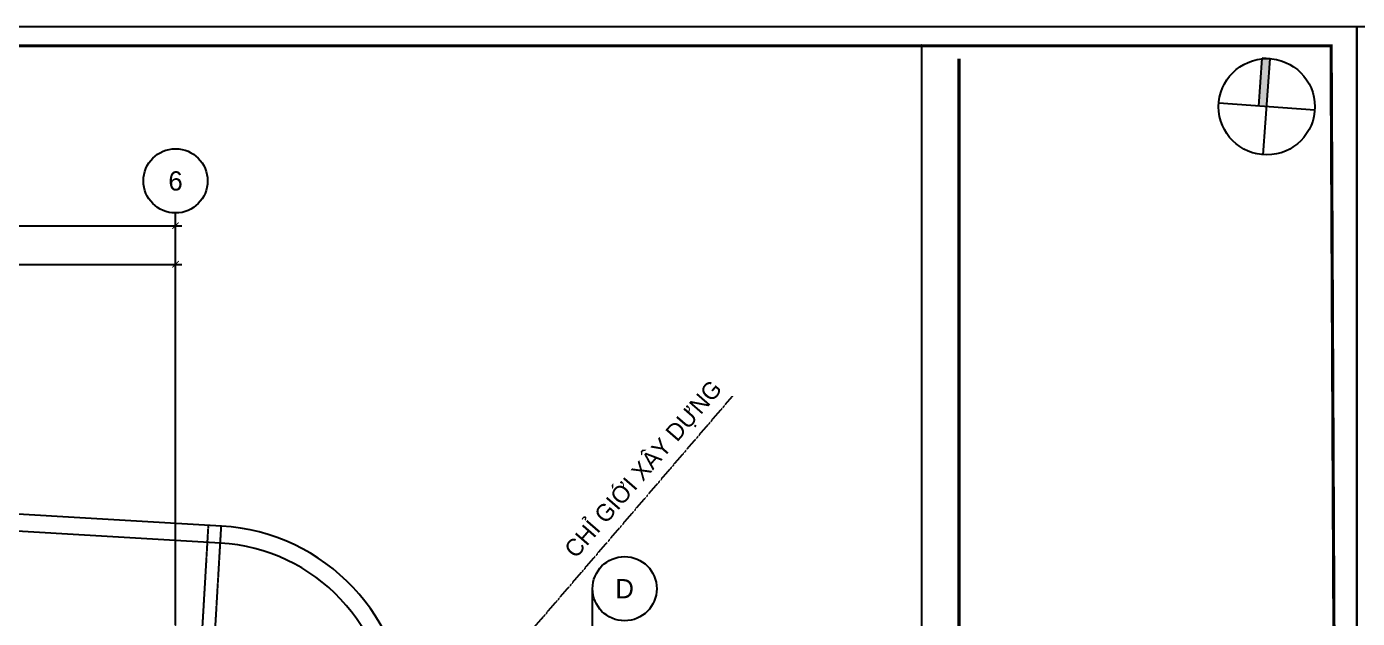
# Model space of a CAD drawing. Header units: inches. Extents: x 1721084 to 1854744, y 225101 to 488646.
# Drawn here: x 1750084 to 1765641, y 344186 to 351101 of the extents above; entities that cross this region are included whole.
import ezdxf
from ezdxf.enums import TextEntityAlignment as Align

# ---------------------------------------------------------------- set-up
doc = ezdxf.new("R2010")
doc.units = ezdxf.units.IN
doc.header["$MEASUREMENT"] = 0
doc.set_wipeout_variables(frame=1)
for name, pattern in [('ACAD_ISO03W100', [30, 12, -18]), ('X-PL-T2$0$X-GRID-T2$0$CENTER2', [1.125, 0.75, -0.125, 0.125, -0.125]), ('X-PL-T2$0$X-PL-T2$0$DASHED', [0.75, 0.5, -0.25]), ('X-PL-T2$0$X-PL-T2$0$DASHEDX2', [1.5, 1, -0.5])]:
    doc.linetypes.add(name, pattern=pattern)
for name, color, linetype in [('A-ANNO-DIM 100', 252, 'Continuous'), ('e-WIRE', 6, 'ACAD_ISO03W100'), ('I.A.M TITLEBLOCK - A2 -H$0$A-ANNO-KEY', 250, 'Continuous'), ('I.A.M TITLEBLOCK - A2 -H$0$A-ANNO-SYMB', 250, 'Continuous'), ('X-PL-T2$0$A-XREF', 250, 'Continuous'), ('X-PL-T2$0$X-GRID-T2$0$A-ANNO-DIM 75', 2, 'Continuous'), ('X-PL-T2$0$X-GRID-T2$0$A-GRID', 9, 'X-PL-T2$0$X-GRID-T2$0$CENTER2'), ('X-PL-T2$0$X-GRID-T2$0$A-GRID-SYMB', 5, 'Continuous'), ('X-PL-T2$0$X-PL-T2$0$A-ANNO-RNAM', 250, 'Continuous'), ('X-PL-T2$0$X-PL-T2$0$A-FLOR-MED', 33, 'Continuous'), ('X-PL-T2$0$X-PL-T2$0$A-FLOR-WALL', 250, 'Continuous'), ('X-PL-T2$0$X-PL-T2$0$A-FLOR-WALL-PART', 250, 'Continuous'), ('X-PL-T2$0$X-PL-T2$0$A-FURN-EQPM', 250, 'Continuous'), ('X-PL-T2$0$X-PL-T2$0$CGXD', 250, 'Continuous')]:
    doc.layers.add(name, color=color, linetype=linetype)
doc.styles.add('X-PL-T2$0$X-GRID-T2$0$HDUNGARC', font='vn_vni.shx')
doc.styles.add('X-PL-T2$0$X-GRID-T2$0$SYMBTEXT', font='VAVON_.TTF')
doc.styles.add('X-PL-T2$0$X-PL-T2$0$SYMBTEXT', font='VAVON_.TTF')
doc.dimstyles.new('X-PL-T2$0$X-GRID-T2$0$DIM-75', dxfattribs={"dimscale": 75, "dimtxt": 1.6, "dimasz": 1, "dimexe": 1, "dimexo": 1, "dimgap": 0.5, "dimtad": 1, "dimdec": 0, "dimzin": 0, "dimdsep": 46, "dimtxsty": 'X-PL-T2$0$X-GRID-T2$0$HDUNGARC', "dimblk": 'X-PL-T2$0$X-GRID-T2$0$_ArchTick', "dimcen": 2, "dimdle": 1, "dimclrd": 256, "dimclre": 9, "dimclrt": 3, "dimadec": 0, "dimazin": 0, "dimtfac": 1, "dimtdec": 0, "dimtix": 1, "dimtmove": 2, "dimatfit": 2, "dimfxl": 1, "dimtolj": 1, "dimtzin": 0, "dimarcsym": 2})

# ---------------------------------------------------------------- blocks, each defined once
blk = doc.blocks.new('I.A.M TITLEBLOCK - A2 -H$0$TRUE NORTH')
at = {"layer": 'I.A.M TITLEBLOCK - A2 -H$0$A-ANNO-SYMB'}
h = blk.add_hatch(color=256, dxfattribs=at)
h.dxf.hatch_style = 1
h.paths.add_polyline_path([(-250, 1479, -0.041886), (0, 1500), (0, 0), (-250, 0)])
h.paths.add_polyline_path([(0, 1500, 0.041886), (-250, 1479), (-250, 1500)])
for points in [[(0, 1500), (-250, 1500)], [(-250, 0), (-250, 1500)], [(0, -1500), (0, 1500)], [(1500, 0), (-1500, 0)], [(-250, -1500), (-250, -1479)]]:
    blk.add_lwpolyline(points, dxfattribs=at)
blk.add_circle((0, 0), 1500, dxfattribs=at)
blk = doc.blocks.new('I.A.M TITLEBLOCK - A2 -H')
at = {"const_width": 0.5}
blk.add_lwpolyline([(5, 3), (592, 3), (590, 417), (5, 417)], close=True, dxfattribs=at)
blk.add_lwpolyline([(532, 6), (532, 415)], dxfattribs=at)
at = {"layer": 'Defpoints'}
blk.add_lwpolyline([(0, 420), (594, 420), (594, 0), (0, 0)], close=True, dxfattribs=at)
at = {"layer": 'I.A.M TITLEBLOCK - A2 -H$0$A-ANNO-KEY', "xscale": 0.005, "yscale": 0.005, "zscale": 0.005, "rotation": 355.8874453798923}
blk.add_blockref('I.A.M TITLEBLOCK - A2 -H$0$TRUE NORTH', (579.97, 407.52), dxfattribs=at)
blk = doc.blocks.new('X-PL-T2$0$X-PL-T2$0$PHEU THU 115X115')
blk.add_wipeout([(-58, 0), (58, 0), (58, -115), (-58, -115)])
for p, q in [((-15, -24), (14, -24)), ((-15, -91), (14, -91))]:
    blk.add_line(p, q)
blk.add_lwpolyline([(-58, 0), (58, 0), (58, -115), (-58, -115)], close=True)
for points in [[(-9, -54), (-43, -54)], [(-43, -61), (-9, -61)], [(36, -43), (-36, -43)], [(-36, -49), (36, -49)], [(-36, -66), (36, -66)], [(36, -72), (-36, -72)], [(30, -30), (30, -30), (-31, -30)], [(-31, -37), (30, -37)], [(-31, -78), (30, -78)], [(30, -85), (30, -85), (-31, -85)], [(9, -54), (43, -54)], [(43, -61), (9, -61)]]:
    blk.add_lwpolyline(points)
for radius in [51.5, 46.6, 4.59]:
    blk.add_circle((0, -58), radius)
for centre, radius, start, end in [((-43, -57), 3.31, 102.6911, 257.3089), ((-36, -46), 2.86, 91.5923, 268.4077), ((-36, -69), 2.86, 91.5923, 268.4077), ((-31, -34), 3.25, 95.4785, 264.5215), ((-31, -81), 3.25, 95.4785, 264.5215), ((-11, -57), 3.57, 295.1985, 64.8015), ((10, -57), 3.57, 115.1985, 244.8015), ((30, -34), 3.26, 278.0597, 81.9403), ((30, -81), 3.26, 278.0597, 81.9403), ((36, -46), 2.92, 282.0282, 77.9718), ((36, -69), 2.92, 282.0282, 77.9718), ((42, -57), 3.31, 282.6911, 77.3089)]:
    blk.add_arc(centre, radius, start, end)
for points in [[(14, -24), (17, -22), (15, -19), (10, -17), (-1, -16), (-13, -18), (-17, -21), (-18, -23), (-15, -24)], [(14, -91), (17, -93), (15, -96), (10, -98), (-1, -99), (-13, -97), (-17, -94), (-18, -92), (-15, -91)]]:
    blk.add_spline(points, degree=3)
blk = doc.blocks.new('X-PL-T2$0$X-PL-T2$0$MAI DON 1')
at = {"layer": 'X-PL-T2$0$X-PL-T2$0$A-FLOR-WALL-PART'}
for p, q in [((1453, -1800), (1453, -1650)), ((12649, -2262), (12692, -2985)), ((12692, -2985), (12788, -4608)), ((12555, -5372), (8134, -11181)), ((8134, -11181), (8014, -11090))]:
    blk.add_line(p, q, dxfattribs=at)
at = {"layer": 'X-PL-T2$0$X-PL-T2$0$A-FLOR-WALL-PART', "color": 9, "linetype": 'X-PL-T2$0$X-PL-T2$0$DASHEDX2'}
for points in [[(11849, -1800), (11849, 0)], [(11999, -1800), (11999, 0)], [(1049, -1800), (1049, 0)], [(1199, -1800), (1199, 0)], [(6449, -1800), (6449, 0)], [(6599, -1800), (6599, 0)], [(12564, -3369), (14361, -3263)], [(12573, -3518), (14370, -3412)], [(12435, -5281), (13868, -6371)], [(12345, -5400), (13777, -6491)], [(9316, -9379), (10749, -10469)], [(9226, -9499), (10658, -10589)]]:
    blk.add_lwpolyline(points, dxfattribs=at)
at = {"layer": 'X-PL-T2$0$X-PL-T2$0$A-FLOR-WALL-PART'}
blk.add_lwpolyline([(9772, -8781), (9778, -8773)], dxfattribs=at)
for centre, radius, start, end in [((12000, -2300), 650, 3.3773, 90), ((11640, -4675), 1150, 322.726, 3.3773)]:
    blk.add_arc(centre, radius, start, end, dxfattribs=at)
at = {"layer": 'X-PL-T2$0$X-PL-T2$0$A-FURN-EQPM', "color": 6, "xscale": 0.9708737864077668, "yscale": 0.9708737864077668, "zscale": 0.9708737864077668, "rotation": 1.65880018282e-05}
blk.add_blockref('X-PL-T2$0$X-PL-T2$0$PHEU THU 115X115', (6156, -1669), dxfattribs=at)
at = {"layer": 'X-PL-T2$0$X-PL-T2$0$A-FLOR-MED'}
for points in [[(7268, -12071), (9636, -11931), (13868, -6371, 0.179259), (14435, -4510), (14339, -2888), (14296, -2165, 0.397053), (12000, 0), (0, 0), (0, -1800)], [(7427, -11861), (9533, -11737), (13709, -6250, 0.179259), (14235, -4522), (14139, -2900), (14097, -2176, 0.397053), (12000, -200), (200, -200), (200, -1800)], [(0, -1800), (12000, -1800, -0.397053), (12499, -2271), (12542, -2994), (12638, -4617, -0.179259), (12435, -5281), (7268, -12071)]]:
    blk.add_lwpolyline(points, format="xyb", dxfattribs=at)
at = {"layer": 'X-PL-T2$0$X-PL-T2$0$A-FLOR-WALL-PART'}
blk.add_line((1453, -1650), (12000, -1650), dxfattribs=at)
at = {"layer": 'X-PL-T2$0$X-PL-T2$0$A-FURN-EQPM', "color": 6, "xscale": 0.9708737864077668, "yscale": 0.9708737864077668, "zscale": 0.9708737864077668}
for p, rotation in [((11699, -1669), 1.65880018282e-05), ((11765, -6194), 52.72598209761302), ((8181, -10903), 52.72598209761302)]:
    blk.add_blockref('X-PL-T2$0$X-PL-T2$0$PHEU THU 115X115', p, dxfattribs=dict(at, rotation=rotation))
blk = doc.blocks.new('X-PL-T2$0$X-GRID-T2$0$SYMB-GRID')
blk.add_circle((0, 0), 5)
at = {"color": 2, "style": 'X-PL-T2$0$X-GRID-T2$0$SYMBTEXT', "flags": 4}
blk.add_attdef('NUM', text='', height=3, dxfattribs=at).set_placement((0, 0), align=Align.MIDDLE)
blk = doc.blocks.new('X-PL-T2$0$X-GRID-T2$0$_ArchTick')
at = {"color": 0, "linetype": 'ByBlock', "const_width": 0.15}
blk.add_lwpolyline([(-0.5, -0.48), (0.5, 0.52)], dxfattribs=at)
blk = doc.blocks.new('*D647')
at = {"layer": 'Defpoints', "color": 0, "transparency": 16777216}
for p in [(25600, 15188), (20700, 14738), (25600, 14738)]:
    blk.add_point(p, dxfattribs=at)
at = {"layer": 'X-PL-T2$0$X-GRID-T2$0$A-ANNO-DIM 75', "color": 9, "lineweight": -2, "transparency": 16777216}
for p, q in [((20700, 14813), (20700, 15263)), ((25600, 14813), (25600, 15263))]:
    blk.add_line(p, q, dxfattribs=at)
at = {"layer": 'X-PL-T2$0$X-GRID-T2$0$A-ANNO-DIM 75', "lineweight": -2, "transparency": 16777216}
blk.add_line((20625, 15188), (25675, 15188), dxfattribs=at)
at = {"layer": 'X-PL-T2$0$X-GRID-T2$0$A-ANNO-DIM 75', "lineweight": -2, "transparency": 16777216, "xscale": 75, "yscale": 75, "zscale": 75, "rotation": 180}
blk.add_blockref('X-PL-T2$0$X-GRID-T2$0$_ArchTick', (20700, 15188), dxfattribs=at)
at = {"layer": 'X-PL-T2$0$X-GRID-T2$0$A-ANNO-DIM 75', "lineweight": -2, "transparency": 16777216, "xscale": 75, "yscale": 75, "zscale": 75}
blk.add_blockref('X-PL-T2$0$X-GRID-T2$0$_ArchTick', (25600, 15188), dxfattribs=at)
at = {"layer": 'X-PL-T2$0$X-GRID-T2$0$A-ANNO-DIM 75', "color": 3, "transparency": 16777216, "insert": (23150, 15286), "char_height": 120, "attachment_point": 5, "style": 'X-PL-T2$0$X-GRID-T2$0$HDUNGARC'}
blk.add_mtext('\\A1;4900', dxfattribs=at)
blk = doc.blocks.new('*D648')
at = {"layer": 'Defpoints', "color": 0, "transparency": 16777216}
for p in [(25600, 15638), (0, 14738), (25600, 14738)]:
    blk.add_point(p, dxfattribs=at)
at = {"layer": 'X-PL-T2$0$X-GRID-T2$0$A-ANNO-DIM 75', "color": 9, "lineweight": -2, "transparency": 16777216}
for p, q in [((0, 14813), (0, 15713)), ((25600, 14813), (25600, 15713))]:
    blk.add_line(p, q, dxfattribs=at)
at = {"layer": 'X-PL-T2$0$X-GRID-T2$0$A-ANNO-DIM 75', "lineweight": -2, "transparency": 16777216}
blk.add_line((-75, 15638), (25675, 15638), dxfattribs=at)
at = {"layer": 'X-PL-T2$0$X-GRID-T2$0$A-ANNO-DIM 75', "lineweight": -2, "transparency": 16777216, "xscale": 75, "yscale": 75, "zscale": 75, "rotation": 180}
blk.add_blockref('X-PL-T2$0$X-GRID-T2$0$_ArchTick', (0, 15638), dxfattribs=at)
at = {"layer": 'X-PL-T2$0$X-GRID-T2$0$A-ANNO-DIM 75', "lineweight": -2, "transparency": 16777216, "xscale": 75, "yscale": 75, "zscale": 75}
blk.add_blockref('X-PL-T2$0$X-GRID-T2$0$_ArchTick', (25600, 15638), dxfattribs=at)
at = {"layer": 'X-PL-T2$0$X-GRID-T2$0$A-ANNO-DIM 75', "color": 3, "transparency": 16777216, "insert": (12800, 15736), "char_height": 120, "attachment_point": 5, "style": 'X-PL-T2$0$X-GRID-T2$0$HDUNGARC'}
blk.add_mtext('\\A1;25600', dxfattribs=at)
blk = doc.blocks.new('X-PL-T2$0$X-GRID-T2')
at = {"layer": 'X-PL-T2$0$X-GRID-T2$0$A-GRID', "ltscale": 8}
blk.add_line((25600, -4800), (25600, 15788.2), dxfattribs=at)
blk.add_lwpolyline([(9937.8, 10950), (9937.8, 10950), (30471.8, 10950), (30471.8, 11397.5)], dxfattribs=at)
at = {"layer": 'X-PL-T2$0$X-GRID-T2$0$A-GRID-SYMB'}
ref = blk.add_blockref('X-PL-T2$0$X-GRID-T2$0$SYMB-GRID', (25600, 16163.2), dxfattribs=dict(at, xscale=75, yscale=75, zscale=75))
ref.add_attrib('NUM', '6', dxfattribs={"layer": '0', "color": 2, "height": 225, "style": 'X-PL-T2$0$X-GRID-T2$0$SYMBTEXT'}).set_placement((25600, 16163.2), align=Align.MIDDLE)
ref = blk.add_blockref('X-PL-T2$0$X-GRID-T2$0$SYMB-GRID', (30846.8, 11397.5), dxfattribs=dict(at, xscale=75, yscale=75, zscale=75))
ref.add_attrib('NUM', 'D', dxfattribs={"layer": '0', "color": 2, "height": 225, "style": 'X-PL-T2$0$X-GRID-T2$0$SYMBTEXT'}).set_placement((30846.8, 11397.5), align=Align.MIDDLE)
at = {"layer": 'X-PL-T2$0$X-GRID-T2$0$A-ANNO-DIM 75'}
for base, p1, picture, middle in [((25600, 15638.2), (0, 14738.2), '*D648', (12800, 15735.7)), ((25600, 15188.2), (20700, 14738.2), '*D647', (23150, 15285.7))]:
    dim = blk.add_linear_dim(base=base, p1=p1, p2=(25600, 14738.2), dimstyle='X-PL-T2$0$X-GRID-T2$0$DIM-75', dxfattribs=at)
    dim.commit()
    dim.dimension.update_dxf_attribs({"geometry": picture, "text_midpoint": middle})
blk = doc.blocks.new('X-PL-T2$0$X-PL-T2')
at = {"layer": 'X-PL-T2$0$X-PL-T2$0$A-FLOR-MED', "rotation": 356.6227153366348}
blk.add_blockref('X-PL-T2$0$X-PL-T2$0$MAI DON 1', (14156, 12838), dxfattribs=at)
at = {"layer": 'X-PL-T2$0$X-PL-T2$0$A-ANNO-RNAM', "insert": (31079, 12783), "char_height": 200, "width": 5642.54, "attachment_point": 5, "rotation": 49, "style": 'X-PL-T2$0$X-PL-T2$0$SYMBTEXT'}
blk.add_mtext('CHÆ GIÔÙI XAÂY DÖÏNG', dxfattribs=at)
at = {"layer": 'Defpoints', "color": 5}
blk.add_lwpolyline([(34318, -12850), (-4757, -12850), (-4757, 17750), (34318, 17750)], close=True, dxfattribs=at)
at = {"layer": 'X-PL-T2$0$X-PL-T2$0$CGXD', "linetype": 'X-PL-T2$0$X-PL-T2$0$DASHED', "ltscale": 7}
blk.add_line((18330, -2400), (32109, 13647), dxfattribs=at)
at = {"layer": 'X-PL-T2$0$X-PL-T2$0$A-FLOR-WALL'}
blk.add_blockref('X-PL-T2$0$X-GRID-T2', (0, 0), dxfattribs=at)
blk = doc.blocks.new('X-PL-T2')
at = {"layer": 'X-PL-T2$0$A-XREF'}
blk.add_blockref('X-PL-T2$0$X-PL-T2', (0, 0), dxfattribs=at)

msp = doc.modelspace()

# ---------------------------------------------------------------- block references
at = {"layer": 'A-ANNO-DIM 100', "xscale": 75, "yscale": 75, "zscale": 75}
msp.add_blockref('I.A.M TITLEBLOCK - A2 -H', (1765633.5, 319601), dxfattribs=at)
at = {"layer": 'e-WIRE', "color": 6, "ltscale": 10, "xscale": 1.000295790310395, "yscale": 1.000295790310395, "zscale": 1.000295790310395, "rotation": 0.016950043841553}
msp.add_blockref('X-PL-T2', (1726222.4, 333122.6), dxfattribs=at)

# ---------------------------------------------------------------- next in the draw order: block references
at = {"layer": 'A-ANNO-DIM 100', "xscale": 75, "yscale": 75, "zscale": 75}
msp.add_blockref('I.A.M TITLEBLOCK - A2 -H', (1721083.5, 319601), dxfattribs=at)

doc.saveas('drawing.dxf')
